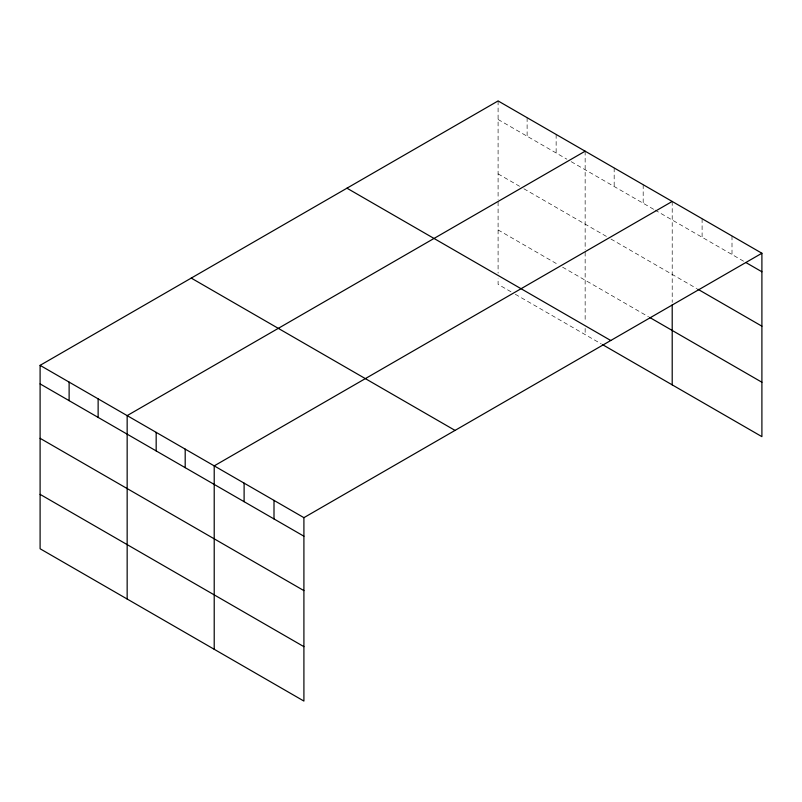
<?xml version="1.0" encoding="UTF-8"?>
<svg xmlns="http://www.w3.org/2000/svg" width="802" height="802" viewBox="0 0 802 802"><rect width="100%" height="100%" fill="white"/><g stroke="black" fill="none" stroke-linecap="round" stroke-linejoin="round"><path stroke-width="0.6" stroke-dasharray="4.01 3.01" d="M498.092 119.478L566.884 159.187M571.184 161.673L653.931 209.452M655.013 210.074L744.817 261.913M498.092 173.884L519.596 186.295M523.886 188.771L606.643 236.55M610.944 239.036L696.768 288.58M498.092 229.933L558.282 264.68M562.583 267.166L648.557 316.81M510.994 291.788L498.092 284.339L498.092 278.154M515.295 294.264L601.269 343.908M732.005 235.978L732.005 254.525M702.101 218.715L702.101 237.262M672.206 201.452L672.206 302.434M643.184 184.701L643.184 203.247M614.172 167.949L614.172 186.495M585.149 151.197L585.149 249.733M585.149 252.169L585.149 322.234M585.149 328.419L585.149 334.604M556.137 134.435L556.137 152.981M527.114 117.683L527.114 136.23M498.092 100.932L498.092 199.467M498.092 201.904L498.092 273.211"/><path stroke-width="1.2" d="M761.9 253.242L303.908 517.661L303.908 701.068L40.1 548.758L40.1 365.351L498.092 100.932L761.9 253.242L761.9 436.649L602.352 344.529M585.149 151.197L127.157 415.616L127.157 599.024M672.206 201.452L214.214 465.872L214.214 649.279M745.88 262.535L761.9 271.778M697.83 289.201L761.9 326.183M649.64 317.422L761.9 382.243M346.955 188.189L610.763 340.499M191.237 278.093L455.045 430.403M40.1 365.351L303.908 517.661M40.1 383.897L303.908 536.207M40.1 438.303L303.908 590.613M40.1 494.353L303.908 646.663M672.206 304.87L672.206 384.86M274.003 500.398L274.003 518.944M244.109 483.135L244.109 501.681M185.192 449.12L185.192 467.666M156.169 432.368L156.169 450.914M98.135 398.865L98.135 417.401M69.122 382.103L69.122 400.649"/></g></svg>
